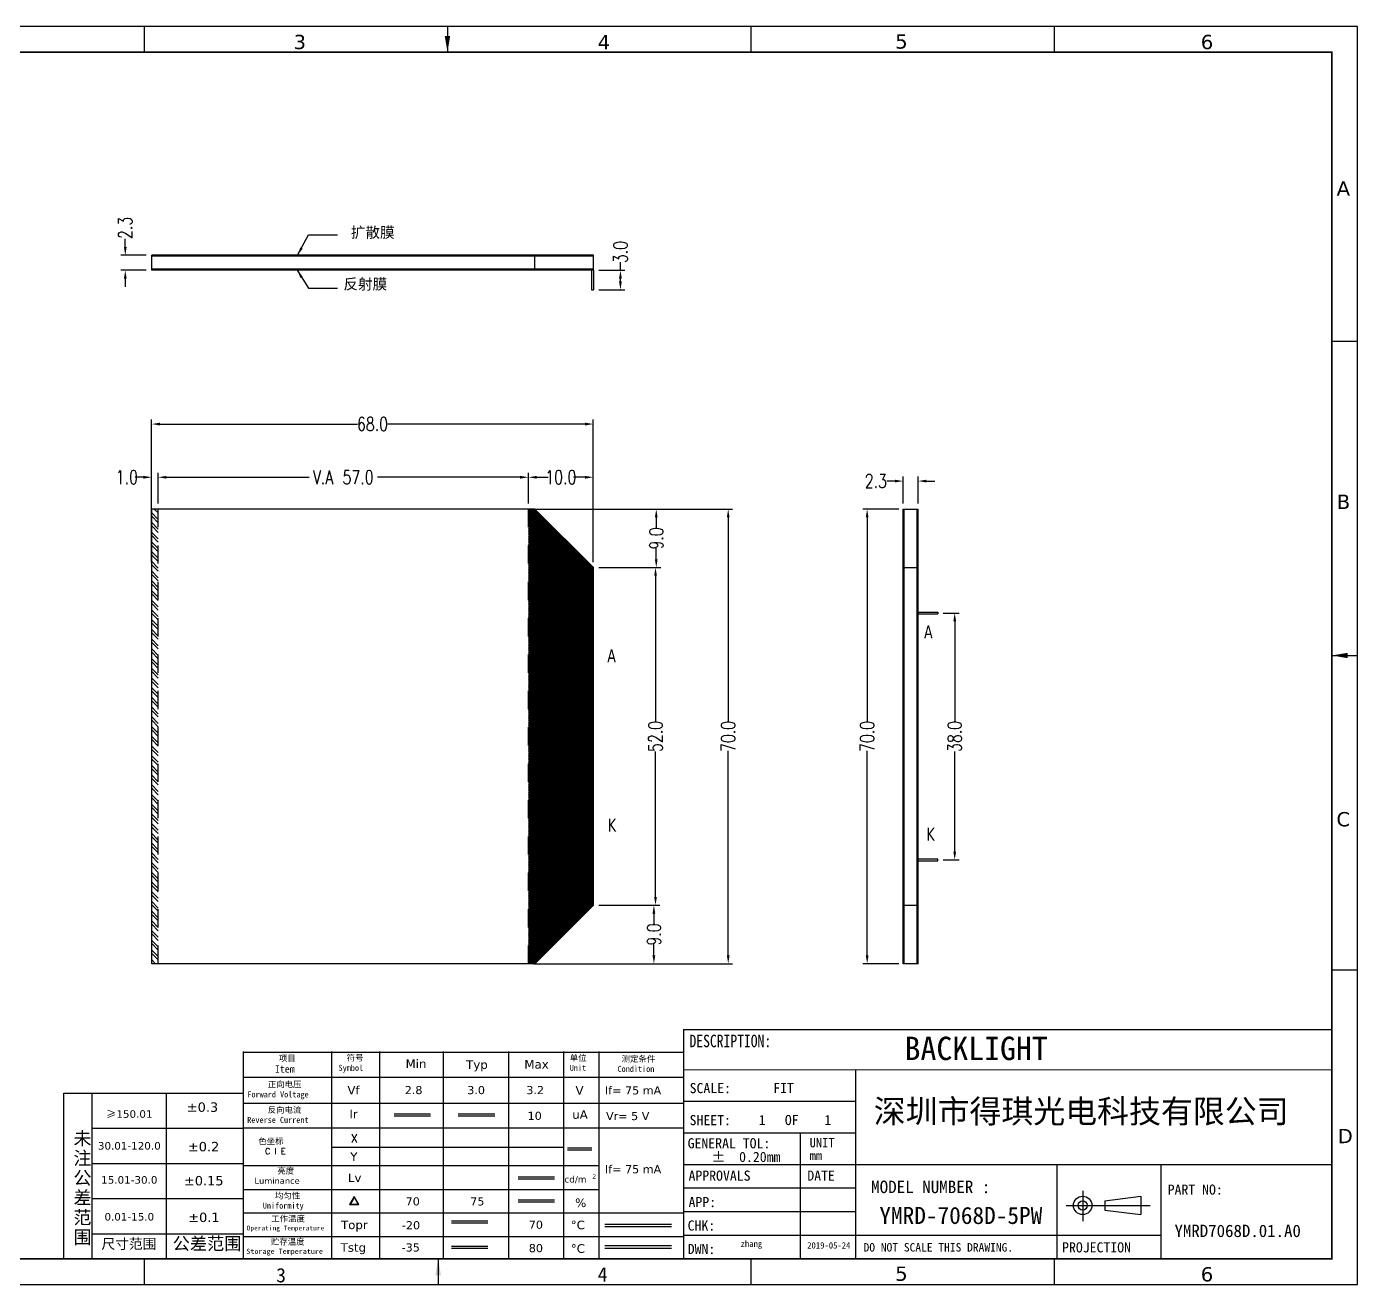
# Model space of a CAD drawing. Extents: x -447 to 126, y -587 to -392.
# Drawn here: x -221.9 to -17.1, y -587.3 to -393.6 of the extents above; entities that cross this region are included whole.
import ezdxf
from ezdxf.enums import TextEntityAlignment as Align

# ---------------------------------------------------------------- set-up
doc = ezdxf.new("R2010")
doc.units = 0
doc.header["$MEASUREMENT"] = 0
doc.header["$PDMODE"] = 2
doc.header["$PDSIZE"] = 1
doc.linetypes.add('DOT', pattern=[0.2, 0.1, -0.1])
doc.layers.get('0').update_dxf_attribs({"color": 4, "linetype": 'CONTINUOUS'})
doc.layers.get('DEFPOINTS').update_dxf_attribs({"linetype": 'CONTINUOUS'})
for name, color, linetype in [('DIM', 2, 'CONTINUOUS'), ('S1', 140, 'CONTINUOUS'), ('SH', 4, 'CONTINUOUS')]:
    doc.layers.add(name, color=color, linetype=linetype)
doc.styles.add('HZ0', font='txt', dxfattribs={"width": 0.75, "bigfont": 'HZTXT0'})
doc.styles.add('RD', font='')
doc.styles.add('RT', font='')
doc.styles.get("Standard").update_dxf_attribs({"font": 'verdana.ttf'})
doc.styles.add('TITLE', font='宋体', dxfattribs={"width": 0.4})
doc.styles.get('RD').set_extended_font_data('SimSun')
doc.styles.get('RT').set_extended_font_data('SimSun')
doc.dimstyles.new('C01', dxfattribs={"dimscale": 0.85, "dimtxt": 2.5, "dimasz": 1.5, "dimexe": 0.8, "dimexo": 1, "dimgap": 0.09, "dimtad": 0, "dimdec": 1, "dimrnd": 0.001, "dimzin": 0, "dimdsep": 46, "dimtxsty": 'HZ0', "dimcen": 1, "dimclrd": 3, "dimclre": 3, "dimclrt": 3, "dimadec": 0, "dimazin": 0, "dimtfac": 1, "dimtdec": 1, "dimtofl": 0, "dimtmove": 0, "dimatfit": 3, "dimfxl": 0, "dimtolj": 1, "dimarcsym": 0})

# ---------------------------------------------------------------- blocks, each defined once
blk = doc.blocks.new('1223')
at = {"color": 4}
blk.add_lwpolyline([(98.2, -497.23), (346.53, -497.23), (346.53, -325.58), (98.2, -325.58)], close=True, dxfattribs=at)
for points in [[(139.59, -325.58), (139.59, -329.06)], [(180.98, -325.58), (180.98, -329.06)], [(222.37, -325.58), (222.37, -329.06)], [(263.76, -325.58), (263.76, -329.06)], [(305.14, -325.58), (305.14, -329.06)], [(98.2, -368.49), (101.69, -368.49)], [(343.05, -368.49), (346.53, -368.49)], [(98.2, -411.4), (101.69, -411.4)], [(343.05, -411.4), (346.53, -411.4)], [(98.2, -454.32), (101.69, -454.32)], [(343.05, -454.32), (346.53, -454.32)], [(139.59, -493.74), (139.59, -497.23)], [(180.98, -493.74), (180.98, -497.23)], [(221.1, -493.71), (221.1, -497.23)], [(263.76, -493.74), (263.76, -497.23)], [(305.14, -493.74), (305.14, -497.23)]]:
    blk.add_lwpolyline(points, dxfattribs=at)
at = {"color": 4, "const_width": 0.261}
blk.add_lwpolyline([(343.05, -493.74), (343.05, -329.06), (101.69, -329.06), (101.69, -493.74)], close=True, dxfattribs=at)
at = {"color": 4}
for points in [[(222.73, -326.88), (222, -326.88), (222.37, -329.06)], [(99.51, -411.04), (99.51, -411.77), (101.69, -411.4)], [(345.22, -411.77), (345.22, -411.04), (343.05, -411.4)], [(220.72, -496), (221.48, -496), (221.1, -493.71)]]:
    blk.add_solid(points, dxfattribs=at)
for s, p in [('1', (118.19, -328.49)), ('2', (159.06, -328.66)), ('3', (201.37, -328.65)), ('4', (242.87, -328.67)), ('5', (283.46, -328.58)), ('6', (325.16, -328.65)), ('A', (98.73, -348.63)), ('A', (343.7, -348.63)), ('B', (98.72, -391.4)), ('B', (343.71, -391.4)), ('C', (98.75, -434.72)), ('C', (343.67, -434.72)), ('D', (98.7, -477.92)), ('D', (343.84, -477.96)), ('1', (118.5, -496.87)), ('2', (159.06, -496.82)), ('5', (283.46, -496.74)), ('6', (325.16, -496.82))]:
    blk.add_text(s, height=1.95, dxfattribs=at).set_placement(p)
at = {"color": 4, "style": 'RD'}
for s, p in [('3', (199, -496.95)), ('4', (242.87, -496.84))]:
    blk.add_text(s, height=1.95, dxfattribs=at).set_placement(p)
blk = doc.blocks.new('*D4')
at = {"layer": 'DEFPOINTS', "color": 0}
for p in [(-202.7, -454.78), (-202.7, -476.88), (-134.7, -476.88)]:
    blk.add_point(p, dxfattribs=at)
at = {"layer": 'SH', "color": 3, "lineweight": -2}
for p, q in [((-202.7, -476.03), (-202.7, -454.1)), ((-201.42, -454.78), (-171.03, -454.78)), ((-135.97, -454.78), (-166.36, -454.78)), ((-134.7, -476.03), (-134.7, -454.1))]:
    blk.add_line(p, q, dxfattribs=at)
at = {"layer": 'SH', "color": 3}
for points in [[(-201.42, -454.57), (-201.42, -455), (-202.7, -454.78)], [(-135.97, -454.57), (-135.97, -455), (-134.7, -454.78)]]:
    blk.add_solid(points, dxfattribs=at)
at = {"layer": 'SH', "color": 3, "insert": (-168.7, -454.78), "char_height": 2.125, "attachment_point": 5, "style": 'HZ0'}
blk.add_mtext('\\A1;68.0', dxfattribs=at)
blk = doc.blocks.new('*D5')
at = {"layer": 'DEFPOINTS', "color": 0}
for p in [(-201.7, -462.97), (-201.7, -467.88), (-144.7, -467.88)]:
    blk.add_point(p, dxfattribs=at)
at = {"layer": 'SH', "color": 3, "lineweight": -2}
for p, q in [((-201.7, -467.03), (-201.7, -462.29)), ((-200.42, -462.97), (-178.45, -462.97)), ((-145.97, -462.97), (-167.94, -462.97)), ((-144.7, -467.03), (-144.7, -462.29))]:
    blk.add_line(p, q, dxfattribs=at)
at = {"layer": 'SH', "color": 3}
for points in [[(-200.42, -462.76), (-200.42, -463.19), (-201.7, -462.97)], [(-145.97, -462.76), (-145.97, -463.19), (-144.7, -462.97)]]:
    blk.add_solid(points, dxfattribs=at)
at = {"layer": 'SH', "color": 3, "insert": (-173.2, -462.97), "char_height": 2.125, "attachment_point": 5, "style": 'HZ0'}
blk.add_mtext('\\A1;{\\Ftxt,hztxt0|c134;V.A }57.0', dxfattribs=at)
blk = doc.blocks.new('*D6')
at = {"layer": 'DEFPOINTS', "color": 0}
for p in [(-202.7, -462.97), (-202.7, -467.88), (-201.7, -467.88)]:
    blk.add_point(p, dxfattribs=at)
at = {"layer": 'SH', "color": 3, "lineweight": -2}
for p, q in [((-203.97, -462.97), (-205.25, -462.97)), ((-202.7, -467.03), (-202.7, -462.29)), ((-201.7, -467.03), (-201.7, -462.29)), ((-200.42, -462.97), (-199.15, -462.97))]:
    blk.add_line(p, q, dxfattribs=at)
at = {"layer": 'SH', "color": 3}
for points in [[(-203.97, -462.76), (-203.97, -463.19), (-202.7, -462.97)], [(-200.42, -462.76), (-200.42, -463.19), (-201.7, -462.97)]]:
    blk.add_solid(points, dxfattribs=at)
at = {"layer": 'SH', "color": 3, "insert": (-206.52, -462.97), "char_height": 2.125, "attachment_point": 5, "style": 'HZ0'}
blk.add_mtext('\\A1;1.0', dxfattribs=at)
blk = doc.blocks.new('*D7')
at = {"layer": 'DEFPOINTS', "color": 0}
for p in [(-144.7, -462.97), (-144.7, -467.88), (-134.7, -467.88)]:
    blk.add_point(p, dxfattribs=at)
at = {"layer": 'SH', "color": 3, "lineweight": -2}
for p, q in [((-144.7, -467.03), (-144.7, -462.29)), ((-143.42, -462.97), (-141.63, -462.97)), ((-135.97, -462.97), (-137.76, -462.97)), ((-134.7, -467.03), (-134.7, -462.29))]:
    blk.add_line(p, q, dxfattribs=at)
at = {"layer": 'SH', "color": 3}
for points in [[(-143.42, -462.76), (-143.42, -463.19), (-144.7, -462.97)], [(-135.97, -462.76), (-135.97, -463.19), (-134.7, -462.97)]]:
    blk.add_solid(points, dxfattribs=at)
at = {"layer": 'SH', "color": 3, "insert": (-139.7, -462.97), "char_height": 2.125, "attachment_point": 5, "style": 'HZ0'}
blk.add_mtext('\\A1;10.0', dxfattribs=at)
blk = doc.blocks.new('*D8')
at = {"layer": 'DEFPOINTS', "color": 0}
for p in [(-206.76, -428.8), (-202.7, -428.8), (-202.7, -431.1)]:
    blk.add_point(p, dxfattribs=at)
at = {"layer": 'SH', "color": 3, "lineweight": -2}
for p, q in [((-206.76, -427.53), (-206.76, -426.25)), ((-203.55, -428.8), (-207.44, -428.8)), ((-203.55, -431.1), (-207.44, -431.1)), ((-206.76, -432.38), (-206.76, -433.65))]:
    blk.add_line(p, q, dxfattribs=at)
at = {"layer": 'SH', "color": 3}
for points in [[(-206.97, -427.53), (-206.55, -427.53), (-206.76, -428.8)], [(-206.97, -432.38), (-206.55, -432.38), (-206.76, -431.1)]]:
    blk.add_solid(points, dxfattribs=at)
at = {"layer": 'SH', "color": 3, "insert": (-206.76, -424.58), "char_height": 2.125, "attachment_point": 5, "rotation": 90, "style": 'HZ0'}
blk.add_mtext('\\A1;2.3', dxfattribs=at)
blk = doc.blocks.new('*D9')
at = {"layer": 'DEFPOINTS', "color": 0}
for p in [(-134.7, -431.1), (-130.52, -431.1), (-134.7, -434.1)]:
    blk.add_point(p, dxfattribs=at)
at = {"layer": 'SH', "color": 3, "lineweight": -2}
for p, q in [((-130.52, -431.1), (-130.52, -429.83)), ((-133.85, -431.1), (-129.84, -431.1)), ((-133.85, -434.1), (-129.84, -434.1)), ((-130.52, -432.83), (-130.52, -432.38))]:
    blk.add_line(p, q, dxfattribs=at)
at = {"layer": 'SH', "color": 3}
for points in [[(-130.74, -432.38), (-130.31, -432.38), (-130.52, -431.1)], [(-130.74, -432.83), (-130.31, -432.83), (-130.52, -434.1)]]:
    blk.add_solid(points, dxfattribs=at)
at = {"layer": 'SH', "color": 3, "insert": (-130.52, -428.29), "char_height": 2.125, "attachment_point": 5, "rotation": 90, "style": 'HZ0'}
blk.add_mtext('\\A1;3.0', dxfattribs=at)
blk = doc.blocks.new('*D10')
at = {"layer": 'DEFPOINTS', "color": 0}
for p in [(-134.7, -476.88), (-125.12, -476.88), (-134.7, -528.88)]:
    blk.add_point(p, dxfattribs=at)
at = {"layer": 'SH', "color": 3, "lineweight": -2}
for p, q in [((-133.85, -476.88), (-124.44, -476.88)), ((-125.12, -478.15), (-125.12, -500.54)), ((-125.12, -527.6), (-125.12, -505.21)), ((-133.85, -528.88), (-124.44, -528.88))]:
    blk.add_line(p, q, dxfattribs=at)
at = {"layer": 'SH', "color": 3}
for points in [[(-125.33, -478.15), (-124.91, -478.15), (-125.12, -476.88)], [(-125.33, -527.6), (-124.91, -527.6), (-125.12, -528.88)]]:
    blk.add_solid(points, dxfattribs=at)
at = {"layer": 'SH', "color": 3, "insert": (-125.12, -502.88), "char_height": 2.125, "attachment_point": 5, "rotation": 90, "style": 'HZ0'}
blk.add_mtext('\\A1;52.0', dxfattribs=at)
blk = doc.blocks.new('*D11')
at = {"layer": 'DEFPOINTS', "color": 0}
for p in [(-144.7, -467.88), (-113.93, -467.88), (-144.7, -537.88)]:
    blk.add_point(p, dxfattribs=at)
at = {"layer": 'SH', "color": 3, "lineweight": -2}
for p, q in [((-143.85, -467.88), (-113.25, -467.88)), ((-113.93, -469.15), (-113.93, -500.68)), ((-113.93, -536.6), (-113.93, -505.08)), ((-143.85, -537.88), (-113.25, -537.88))]:
    blk.add_line(p, q, dxfattribs=at)
at = {"layer": 'SH', "color": 3}
for points in [[(-114.14, -469.15), (-113.72, -469.15), (-113.93, -467.88)], [(-114.14, -536.6), (-113.72, -536.6), (-113.93, -537.88)]]:
    blk.add_solid(points, dxfattribs=at)
at = {"layer": 'SH', "color": 3, "insert": (-113.93, -502.88), "char_height": 2.125, "attachment_point": 5, "rotation": 90, "style": 'HZ0'}
blk.add_mtext('\\A1;70.0', dxfattribs=at)
blk = doc.blocks.new('*D12')
at = {"layer": 'DEFPOINTS', "color": 0}
for p in [(-143.7, -467.88), (-125.01, -467.88), (-134.7, -476.88)]:
    blk.add_point(p, dxfattribs=at)
at = {"layer": 'SH', "color": 3, "lineweight": -2}
for p, q in [((-142.85, -467.88), (-124.33, -467.88)), ((-125.01, -469.15), (-125.01, -470.84)), ((-125.01, -475.6), (-125.01, -473.91)), ((-133.85, -476.88), (-124.33, -476.88))]:
    blk.add_line(p, q, dxfattribs=at)
at = {"layer": 'SH', "color": 3}
for points in [[(-125.22, -469.15), (-124.8, -469.15), (-125.01, -467.88)], [(-125.22, -475.6), (-124.8, -475.6), (-125.01, -476.88)]]:
    blk.add_solid(points, dxfattribs=at)
at = {"layer": 'SH', "color": 3, "insert": (-125.01, -472.38), "char_height": 2.125, "attachment_point": 5, "rotation": 90, "style": 'HZ0'}
blk.add_mtext('\\A1;9.0', dxfattribs=at)
blk = doc.blocks.new('*D13')
at = {"layer": 'DEFPOINTS', "color": 0}
for p in [(-134.7, -528.88), (-143.7, -537.88), (-125.37, -537.88)]:
    blk.add_point(p, dxfattribs=at)
at = {"layer": 'SH', "color": 3, "lineweight": -2}
for p, q in [((-133.85, -528.88), (-124.69, -528.88)), ((-125.37, -530.15), (-125.37, -531.84)), ((-125.37, -536.6), (-125.37, -534.91)), ((-142.85, -537.88), (-124.69, -537.88))]:
    blk.add_line(p, q, dxfattribs=at)
at = {"layer": 'SH', "color": 3}
for points in [[(-125.59, -530.15), (-125.16, -530.15), (-125.37, -528.88)], [(-125.59, -536.6), (-125.16, -536.6), (-125.37, -537.88)]]:
    blk.add_solid(points, dxfattribs=at)
at = {"layer": 'SH', "color": 3, "insert": (-125.37, -533.38), "char_height": 2.125, "attachment_point": 5, "rotation": 90, "style": 'HZ0'}
blk.add_mtext('\\A1;9.0', dxfattribs=at)
blk = doc.blocks.new('*D14')
at = {"layer": 'DEFPOINTS', "color": 0}
for p in [(-81.68, -483.88), (-79.06, -483.88), (-81.68, -521.88)]:
    blk.add_point(p, dxfattribs=at)
at = {"layer": 'SH', "color": 3, "lineweight": -2}
for p, q in [((-80.83, -483.88), (-78.38, -483.88)), ((-79.06, -485.15), (-79.06, -500.54)), ((-79.06, -520.6), (-79.06, -505.21)), ((-80.83, -521.88), (-78.38, -521.88))]:
    blk.add_line(p, q, dxfattribs=at)
at = {"layer": 'SH', "color": 3}
for points in [[(-79.27, -485.15), (-78.84, -485.15), (-79.06, -483.88)], [(-79.27, -520.6), (-78.84, -520.6), (-79.06, -521.88)]]:
    blk.add_solid(points, dxfattribs=at)
at = {"layer": 'SH', "color": 3, "insert": (-79.06, -502.88), "char_height": 2.125, "attachment_point": 5, "rotation": 90, "style": 'HZ0'}
blk.add_mtext('\\A1;38.0', dxfattribs=at)
blk = doc.blocks.new('*D15')
at = {"layer": 'DEFPOINTS', "color": 0}
for p in [(-86.83, -467.88), (-92.54, -537.88), (-86.83, -537.88)]:
    blk.add_point(p, dxfattribs=at)
at = {"layer": 'SH', "color": 3, "lineweight": -2}
for p, q in [((-87.68, -467.88), (-93.22, -467.88)), ((-92.54, -469.15), (-92.54, -500.68)), ((-92.54, -536.6), (-92.54, -505.08)), ((-87.68, -537.88), (-93.22, -537.88))]:
    blk.add_line(p, q, dxfattribs=at)
at = {"layer": 'SH', "color": 3}
for points in [[(-92.75, -469.15), (-92.33, -469.15), (-92.54, -467.88)], [(-92.75, -536.6), (-92.33, -536.6), (-92.54, -537.88)]]:
    blk.add_solid(points, dxfattribs=at)
at = {"layer": 'SH', "color": 3, "insert": (-92.54, -502.88), "char_height": 2.125, "attachment_point": 5, "rotation": 90, "style": 'HZ0'}
blk.add_mtext('\\A1;70.0', dxfattribs=at)
blk = doc.blocks.new('*D16')
at = {"layer": 'DEFPOINTS', "color": 0}
for p in [(-86.98, -463.56), (-86.98, -467.88), (-84.68, -467.88)]:
    blk.add_point(p, dxfattribs=at)
at = {"layer": 'SH', "color": 3, "lineweight": -2}
for p, q in [((-86.98, -467.03), (-86.98, -462.88)), ((-84.68, -467.03), (-84.68, -462.88)), ((-88.26, -463.56), (-89.53, -463.56)), ((-83.41, -463.56), (-82.13, -463.56))]:
    blk.add_line(p, q, dxfattribs=at)
at = {"layer": 'SH', "color": 3}
for points in [[(-88.26, -463.35), (-88.26, -463.77), (-86.98, -463.56)], [(-83.41, -463.35), (-83.41, -463.77), (-84.68, -463.56)]]:
    blk.add_solid(points, dxfattribs=at)
at = {"layer": 'SH', "color": 3, "insert": (-91.2, -463.56), "char_height": 2.125, "attachment_point": 5, "style": 'HZ0'}
blk.add_mtext('\\A1;2.3', dxfattribs=at)

msp = doc.modelspace()

# ---------------------------------------------------------------- hatches: boundary and pattern name
at = {"layer": 'S1', "lineweight": -2}
h = msp.add_hatch(dxfattribs=at)
h.set_pattern_fill('ANSI32', color=256, scale=2.82072, angle=90, style=0)
h.paths.add_polyline_path([(-201.696, -467.878), (-202.696, -467.878), (-202.696, -537.878), (-201.696, -537.878)])
at = {"layer": 'SH'}
h = msp.add_hatch(dxfattribs=at)
h.set_pattern_fill('ANSI31', color=1, style=0)
h.paths.add_polyline_path([(-134.696, -476.878), (-143.696, -467.878), (-144.696, -467.878), (-144.696, -537.878), (-143.696, -537.878), (-134.696, -528.878)])

# ---------------------------------------------------------------- linework, layer by layer
at = {"color": 4, "lineweight": -2}
for p, q in [((-188.616, -551.42), (-188.616, -583.322)), ((-188.616, -551.488), (-120.794, -551.488)), ((-175.034, -551.42), (-175.034, -583.322)), ((-167.635, -551.42), (-167.635, -583.322)), ((-157.82, -551.42), (-157.82, -583.322)), ((-147.738, -551.42), (-147.738, -583.322)), ((-139.295, -551.42), (-139.295, -583.322)), ((-133.854, -551.42), (-133.854, -583.322)), ((-120.794, -551.42), (-120.794, -583.322)), ((-94.267, -583.322), (-94.267, -554.222)), ((-188.616, -555.35), (-120.794, -555.35)), ((-211.893, -557.806), (-211.893, -583.322)), ((-200.477, -557.806), (-200.477, -583.322)), ((-200.477, -557.806), (-188.649, -557.806)), ((-188.616, -559.329), (-120.794, -559.329)), ((-188.616, -560.82), (-188.616, -583.278)), ((-165.386, -561.014), (-159.785, -561.014)), ((-165.386, -561.311), (-159.785, -561.311)), ((-155.485, -561.014), (-149.883, -561.014)), ((-155.485, -561.311), (-149.883, -561.311)), ((-211.893, -563.213), (-200.477, -563.213)), ((-200.477, -563.213), (-188.649, -563.213)), ((-188.616, -563.159), (-120.794, -563.159)), ((-120.794, -563.922), (-94.267, -563.922)), ((-102.872, -563.922), (-102.872, -583.322)), ((-139.295, -566.165), (-175.034, -566.165)), ((-138.691, -566.219), (-134.95, -566.219)), ((-138.691, -566.517), (-134.95, -566.517)), ((-211.893, -568.62), (-200.477, -568.62)), ((-200.477, -568.62), (-188.649, -568.62)), ((-188.616, -568.923), (-133.854, -568.923)), ((-120.794, -568.772), (-20.995, -568.772)), ((-63.295, -583.322), (-63.295, -568.772)), ((-47.282, -583.322), (-47.282, -568.772)), ((-146.271, -570.688), (-140.67, -570.688)), ((-146.271, -570.986), (-140.67, -570.986)), ((-188.616, -572.653), (-133.854, -572.653)), ((-120.794, -572.41), (-94.267, -572.41)), ((-59.358, -572.836), (-59.358, -577.535)), ((-55.949, -574.387), (-50.382, -573.677)), ((-50.382, -573.677), (-50.382, -576.517)), ((-211.893, -574.027), (-200.477, -574.027)), ((-200.477, -574.027), (-188.649, -574.027)), ((-146.271, -574.234), (-140.67, -574.234)), ((-146.271, -574.532), (-140.67, -574.532)), ((-61.898, -575.097), (-48.953, -575.097)), ((-55.949, -574.387), (-55.949, -575.807)), ((-188.616, -576.26), (-120.794, -576.26)), ((-156.534, -577.489), (-150.933, -577.489)), ((-120.794, -576.047), (-94.267, -576.047)), ((-55.949, -575.807), (-50.382, -576.517)), ((-211.893, -579.457), (-188.649, -579.457)), ((-156.534, -577.787), (-150.933, -577.787)), ((-132.928, -577.982), (-122.653, -577.982)), ((-132.928, -578.362), (-122.653, -578.362)), ((-120.794, -579.685), (-47.282, -579.685)), ((-188.616, -579.891), (-120.794, -579.891)), ((-156.534, -581.37), (-150.933, -581.37)), ((-156.534, -581.667), (-150.933, -581.667)), ((-132.928, -581.287), (-122.653, -581.287)), ((-132.928, -581.667), (-122.653, -581.667))]:
    msp.add_line(p, q, dxfattribs=at)
at = {"color": 7, "lineweight": -2}
msp.add_line((-188.616, -554.689), (-188.616, -583.322), dxfattribs=at)
at = {"color": 4, "lineweight": -2, "const_width": 0.216}
for points in [[(-120.794, -554.29), (-120.794, -548.029), (-20.995, -548.029)], [(-120.794, -559.072), (-94.267, -559.072)]]:
    msp.add_lwpolyline(points, dxfattribs=at)
at = {"color": 4, "lineweight": -2, "const_width": 0.18}
msp.add_lwpolyline([(-120.794, -583.322), (-120.794, -554.222), (-20.995, -554.222), (-20.995, -583.322)], close=True, dxfattribs=at)
at = {"color": 4, "lineweight": -2}
msp.add_lwpolyline([(-188.649, -583.322), (-216.213, -583.322), (-216.213, -557.806), (-200.477, -557.806)], dxfattribs=at)
for points in [[(-171.507, -573.722), (-172.216, -574.949), (-170.799, -574.949)], [(-171.48, -573.843), (-172.081, -574.885), (-170.878, -574.885)]]:
    msp.add_lwpolyline(points, close=True, dxfattribs=at)
for radius in [1.42, 0.71]:
    msp.add_circle((-59.358, -575.097), radius, dxfattribs=at)
at = {"layer": 'SH'}
for p, q in [((-134.696, -428.8), (-202.696, -428.8)), ((-202.696, -431.1), (-202.696, -428.8)), ((-134.696, -428.95), (-202.696, -428.95)), ((-143.696, -431.1), (-143.696, -428.8)), ((-134.696, -431.1), (-134.696, -428.8)), ((-134.696, -430.95), (-202.696, -430.95)), ((-134.696, -431.1), (-202.696, -431.1)), ((-134.996, -431.1), (-134.996, -434.1)), ((-134.696, -431.1), (-134.696, -434.1)), ((-134.996, -434.1), (-134.696, -434.1)), ((-202.696, -537.878), (-202.696, -467.878)), ((-143.696, -467.878), (-202.696, -467.878)), ((-202.696, -537.878), (-202.696, -467.878)), ((-143.696, -467.878), (-134.696, -476.878)), ((-86.981, -537.878), (-86.981, -467.878)), ((-86.981, -467.878), (-84.681, -467.878)), ((-86.831, -537.878), (-86.831, -467.878)), ((-84.831, -537.878), (-84.831, -467.878)), ((-84.681, -537.878), (-84.681, -467.878)), ((-134.696, -528.878), (-134.696, -476.878)), ((-86.981, -476.878), (-84.681, -476.878)), ((-84.681, -483.728), (-81.681, -483.728)), ((-84.681, -484.028), (-81.681, -484.028)), ((-81.681, -483.728), (-81.681, -484.028)), ((-84.681, -521.728), (-81.681, -521.728)), ((-84.681, -522.028), (-81.681, -522.028)), ((-81.681, -522.028), (-81.681, -521.728)), ((-143.696, -537.878), (-134.696, -528.878)), ((-86.981, -528.878), (-84.681, -528.878)), ((-143.696, -537.878), (-202.696, -537.878)), ((-84.681, -537.878), (-86.981, -537.878))]:
    msp.add_line(p, q, dxfattribs=at)
at = {"layer": 'SH', "color": 2, "linetype": 'DOT', "ltscale": 28}
for p, q in [((-201.696, -537.878), (-201.696, -467.878)), ((-144.696, -537.878), (-144.696, -467.878))]:
    msp.add_line(p, q, dxfattribs=at)

# ---------------------------------------------------------------- block references
at = {"layer": 'SH', "lineweight": -2, "xscale": 1.128289975787482, "yscale": 1.128289975787382, "zscale": 1.12828997578752}
msp.add_blockref('1223', (-408.051, -26.237), dxfattribs=at)

# ---------------------------------------------------------------- texts
at = {"color": 4, "lineweight": -2, "style": 'TITLE', "width": 0.8}
msp.add_text('DESCRIPTION:', height=1.9261, dxfattribs=at).set_placement((-119.892, -550.737))
at = {"color": 4, "lineweight": -2, "style": 'TITLE'}
for s, height, p in [('BACKLIGHT', 3.6011, (-86.777, -552.716)), ('SCALE:', 1.559, (-119.871, -557.809)), ('FIT', 1.559, (-106.999, -557.795)), ('SHEET:', 1.559, (-119.875, -562.742)), ('1', 1.559, (-109.232, -562.727)), ('OF', 1.559, (-105.211, -562.727)), ('1', 1.559, (-99.135, -562.727)), ('GENERAL TOL:', 1.55896, (-120.177, -566.3)), ('UNIT ', 1.4105, (-101.394, -566.141)), ('%%p  0.20mm', 1.55896, (-116.495, -568.403)), ('mm', 1.4105, (-101.394, -568.121)), ('APPROVALS', 1.559, (-120.039, -571.29)), ('DATE', 1.559, (-101.752, -571.286)), ('MODEL NUMBER :', 1.9261, (-91.924, -573.205)), ('PART NO:', 1.559, (-46.271, -573.438)), ('APP:', 1.559, (-120.037, -575.361)), ('CHK:', 1.559, (-120.177, -578.968)), ('DWN:', 1.559, (-120.164, -582.584)), ('DO NOT SCALE THIS DRAWING.', 1.30188, (-93.093, -582.2)), ('PROJECTION', 1.559, (-62.524, -582.335))]:
    msp.add_text(s, height=height, dxfattribs=at).set_placement(p)
at = {"color": 4, "lineweight": -2, "attachment_point": 1}
for s, insert, char_height, width in [('{\\fSimSun|b0|i0|c134|p2; 项目\\P\\H1.214x;Item}', (-183.733, -551.983), 0.92543, 10.43697), ('{\\fSimSun|b0|i0|c134|p2;  符号\\PSymbol}', (-173.919, -551.904), 0.92543, 6.70179), ('Min', (-163.608, -552.622), 1.322, 4.245), ('Typ', (-154.282, -552.758), 1.322, 5.24764), ('Max', (-145.32, -552.704), 1.322, 4.70745), ('{\\fSimSun|b0|i0|c134|p2;单位\\PUnit}', (-138.331, -551.911), 0.92543, 6.70179), ('{\\fSimSun|b0|i0|c134|p2; 测定条件\\PCondition}', (-130.972, -552.063), 0.92543, 6.70182), ('{\\fSimSun|b0|i0|c134|p2;     正向电压\\PForward Voltage}', (-187.963, -555.998), 0.92543, 14.96549), ('Vf', (-172.558, -556.686), 1.322, 3.48747), ('V', (-137.441, -556.724), 1.322, 3.48747), ('{\\fSimSun|b0|i0|c134|p2;     反向电流\\PReverse Current}', (-187.98, -559.922), 0.92543, 14.96549), ('Ir', (-172.245, -560.37), 1.322, 3.48747), ('uA', (-137.942, -560.44), 1.322, 3.48747), ('     {\\fSimSun|b0|i0|c134|p2;色坐标\\P\\Fromant.shx|c1;\\H1.2x; \\Fromant.shx|c0;   \\H0.8333x;C I E}', (-188.297, -564.743), 0.92543, 14.96549), ('{\\Fromant.shx|c0;X}', (-172.074, -564.101), 1.32204, 3.48747), ('{\\Fromant.shx|c0;Y}', (-172.074, -566.924), 1.32204, 3.48747), ('{\\fSimSun|b0|i0|c134|p2;       亮度\\P} {\\H1.2x; }Luminance', (-187.757, -569.302), 0.92543, 14.96549), ('Lv', (-172.484, -570.181), 1.322, 3.48747), ('cd/m', (-139.149, -570.577), 0.9915, 7.17048), ('2', (-134.843, -570.305), 0.661, 1.10456), ('{\\fSimSun|b0|i0|c134|p2;   均匀性\\PUniformity}', (-185.585, -573.115), 0.92543, 14.96549), ('%', (-137.499, -574.03), 1.322, 2.96758), ('{\\fSimSun|b0|i0|c134|p2;      工作温度\\P\\H0.7857x;Operating Temperature}', (-188.067, -576.674), 0.92543, 14.96549), ('Topr', (-173.545, -577.429), 1.322, 3.48747), ('-20', (-164.17, -577.521), 1.2504, 8.33601), ('70', (-144.634, -577.439), 1.2504, 8.33601), ('°C', (-138.163, -577.445), 1.322, 2.96758), ('{\\fSimSun|b0|i0|c134|p2;公差范围}', (-199.468, -580.001), 1.94112, 1093.81775), ('{\\fSimSun|b0|i0|c134|p2;尺寸范围}', (-210.433, -580.234), 1.5529, 875.0542), ('{\\fSimSun|b0|i0|c134|p2;      贮存温度\\P\\H0.8571x;Storage Temperature}', (-188.116, -580.227), 0.92543, 14.96549), ('Tstg', (-173.605, -580.911), 1.322, 3.48747), ('-35', (-164.207, -580.943), 1.2504, 8.33601), ('80', (-144.634, -581.046), 1.2504, 8.33599), ('°C', (-138.163, -581.072), 1.322, 2.96758)]:
    msp.add_mtext(s, dxfattribs=dict(at, insert=insert, char_height=char_height, width=width))
at = {"color": 6, "lineweight": -2, "char_height": 1.2504, "attachment_point": 1}
for s, insert, width in [('2.8', (-163.736, -556.709), 8.33601), ('3.0', (-154.106, -556.709), 8.33601), ('3.2', (-145.011, -556.709), 8.33601), ('If= 75 mA', (-132.907, -556.753), 18.24244), ('10', (-144.817, -560.667), 8.33601), ('Vr= 5 V', (-132.74, -560.707), 14.1306), ('If= 75 mA', (-132.907, -568.897), 18.24244), ('70', (-163.596, -573.847), 8.33601), ('75', (-153.651, -573.847), 8.33601)]:
    msp.add_mtext(s, dxfattribs=dict(at, insert=insert, width=width))
at = {"color": 4, "lineweight": -2, "attachment_point": 5, "line_spacing_factor": 0.9}
for s, insert, char_height, width in [('±0.3', (-194.875, -559.973), 1.449, 13.40843), ('{\\fSimSun|b0|i0|c134|p2;≥}150.01', (-206.138, -561.038), 1.15923, 10.72675), ('未\\P注\\P公\\P差\\P范\\P围', (-213.352, -572.486), 2.029, 7.60941), ('30.01-120.0', (-206.138, -565.928), 1.15923, 10.72675), ('±0.2', (-194.702, -566.053), 1.449, 13.40843), ('15.01-30.0', (-206.138, -571.175), 1.1592, 10.72675), ('±0.15', (-194.674, -571.297), 1.449, 13.40843), ('0.01-15.0', (-206.138, -576.855), 1.1592, 10.72675), ('±0.1', (-194.649, -576.94), 1.449, 13.40843)]:
    msp.add_mtext(s, dxfattribs=dict(at, insert=insert, char_height=char_height, width=width))
at = {"color": 3, "lineweight": -2, "insert": (-91.52, -558.802), "char_height": 3.60113, "attachment_point": 1, "style": 'RD'}
msp.add_mtext('{\\fKaiTi|b1|i0|c134|p49;深圳市得琪光电科技有限公司}', dxfattribs=at)
at = {"layer": 'DIM', "color": 6, "lineweight": -2, "width": 0.7}
for s, p in [('A', (-83.776, -487.781)), ('A', (-132.546, -491.46)), ('K', (-132.457, -517.546)), ('K', (-83.401, -518.951))]:
    msp.add_text(s, height=2.007, dxfattribs=at).set_placement(p)
at = {"layer": 'DIM', "color": 6, "lineweight": -2, "char_height": 0.97785, "width": 31.41796, "attachment_point": 1}
for s, insert in [('{\\fSimSun|b0|i0|c134|p54;zhang}', (-112.024, -580.505)), ('{\\fSimSun|b0|i0|c134|p54;2019-05-24}', (-101.773, -580.756))]:
    msp.add_mtext(s, dxfattribs=dict(at, insert=insert))
at = {"layer": 'SH', "lineweight": -2, "style": 'RT'}
msp.add_text('YMRD-7068D-5PW', height=2.63407, dxfattribs=at).set_placement((-78.118, -577.953), align=Align.CENTER)
at = {"layer": 'SH', "lineweight": -2, "char_height": 1.65, "width": 19.81898, "attachment_point": 5, "style": 'RT'}
for s, insert in [('扩散膜', (-168.66, -425.359)), ('反射膜', (-169.805, -433.314))]:
    msp.add_mtext(s, dxfattribs=dict(at, insert=insert))
at = {"layer": 'SH', "lineweight": -2, "insert": (-45.218, -578.057), "char_height": 1.90681, "attachment_point": 1, "style": 'RD'}
msp.add_mtext('YMRD7068D.01.A0', dxfattribs=at)

# ---------------------------------------------------------------- dimensions: what is measured, and where the dimension line sits
at = {"layer": 'SH'}
for base, p1, p2, picture, middle in [((-206.759, -428.8), (-202.696, -431.1), (-202.696, -428.8), '*D8', (-206.759, -424.58)), ((-130.525, -431.1), (-134.696, -434.1), (-134.696, -431.1), '*D9', (-130.525, -428.288)), ((-113.928, -467.878), (-144.696, -537.878), (-144.696, -467.878), '*D11', (-113.928, -502.878)), ((-125.01, -467.878), (-134.696, -476.878), (-143.696, -467.878), '*D12', (-125.01, -472.378)), ((-92.538, -537.878), (-86.831, -467.878), (-86.831, -537.878), '*D15', (-92.538, -502.878)), ((-125.12, -476.878), (-134.696, -528.878), (-134.696, -476.878), '*D10', (-125.12, -502.878)), ((-79.056, -483.878), (-81.681, -521.878), (-81.681, -483.878), '*D14', (-79.056, -502.878)), ((-125.375, -537.878), (-134.696, -528.878), (-143.696, -537.878), '*D13', (-125.375, -533.378))]:
    dim = msp.add_linear_dim(base=base, p1=p1, p2=p2, angle=90, dimstyle='C01', dxfattribs=at)
    dim.commit()
    dim.dimension.update_dxf_attribs({"geometry": picture, "text_midpoint": middle})
for base, p1, p2, picture, middle in [((-202.696, -454.784), (-134.696, -476.878), (-202.696, -476.878), '*D4', (-168.696, -454.784)), ((-202.696, -462.974), (-201.696, -467.878), (-202.696, -467.878), '*D6', (-206.517, -462.974)), ((-144.696, -462.974), (-134.696, -467.878), (-144.696, -467.878), '*D7', (-139.696, -462.974)), ((-86.981, -463.561), (-84.681, -467.878), (-86.981, -467.878), '*D16', (-91.202, -463.561))]:
    dim = msp.add_linear_dim(base=base, p1=p1, p2=p2, dimstyle='C01', dxfattribs=at)
    dim.commit()
    dim.dimension.update_dxf_attribs({"geometry": picture, "text_midpoint": middle})
dim = msp.add_linear_dim(base=(-201.696, -462.974), p1=(-144.696, -467.878), p2=(-201.696, -467.878), text='{\\Ftxt,hztxt0|c134;V.A }<>', dimstyle='C01', dxfattribs=at)
dim.commit()
dim.dimension.update_dxf_attribs({"geometry": '*D5', "text_midpoint": (-173.196, -462.974)})

# ---------------------------------------------------------------- leaders
at = {"layer": 'SH', "lineweight": -2}
for points in [[(-180.235, -428.8), (-178.569, -425.662), (-174.087, -425.662)], [(-180.284, -431.1), (-178.569, -433.862), (-174.087, -433.862)]]:
    msp.add_leader(points, dimstyle='C01', override={"dimtxt": 3, "dimclrd": 3, "dimclre": 3, "dimclrt": 3}, dxfattribs=at)

doc.saveas('drawing.dxf')
